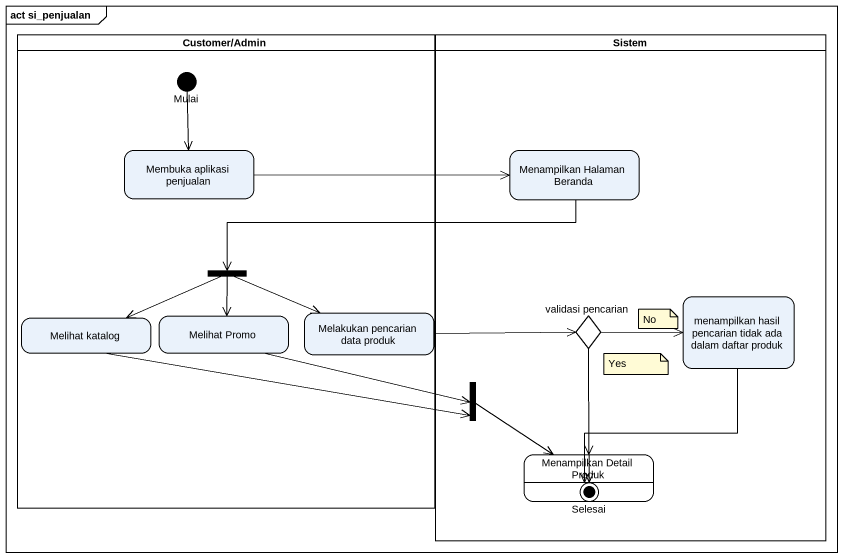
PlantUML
@startuml
mainframe act si_penjualan
hide empty description
state "Customer/Admin" as Customer_Admin <<partition>> {
  state Mulai <<start>>
  state "Membuka aplikasi penjualan" as Membuka_aplikasi_penjualan
  state fork1 <<fork>>
  state "Melihat katalog" as Melihat_katalog
  state "Melihat Promo" as Melihat_Promo
  state "Melakukan pencarian data produk" as Melakukan_pencarian_data
}
state Sistem <<partition>> {
  state "Menampilkan Halaman Beranda" as Menampilkan_Halaman_Beranda
  state "validasi pencarian" as validasi_pencarian <<choice>>
  state "menampilkan hasil pencarian tidak ada dalam daftar produk" as menampilkan_hasil_pencarian
  state fork2 <<join>>
  state "Menampilkan Detail Produk" as Menampilkan_Detail_Produk {
    state Selesai <<end>>
  }
}
Mulai --> Membuka_aplikasi_penjualan
Membuka_aplikasi_penjualan -right-> Menampilkan_Halaman_Beranda
Menampilkan_Halaman_Beranda -left-> fork1
fork1 -left-> Melihat_katalog
fork1 --> Melihat_Promo
fork1 -right-> Melakukan_pencarian_data
Melihat_katalog -right-> fork2
Melihat_Promo -right-> fork2
Melakukan_pencarian_data -right-> validasi_pencarian
validasi_pencarian -right-> menampilkan_hasil_pencarian
validasi_pencarian --> Menampilkan_Detail_Produk
menampilkan_hasil_pencarian --> Selesai
fork2 --> Menampilkan_Detail_Produk
Menampilkan_Detail_Produk --> Selesai
note as N1
  No
end note
note as N2
  Yes
end note
@enduml
